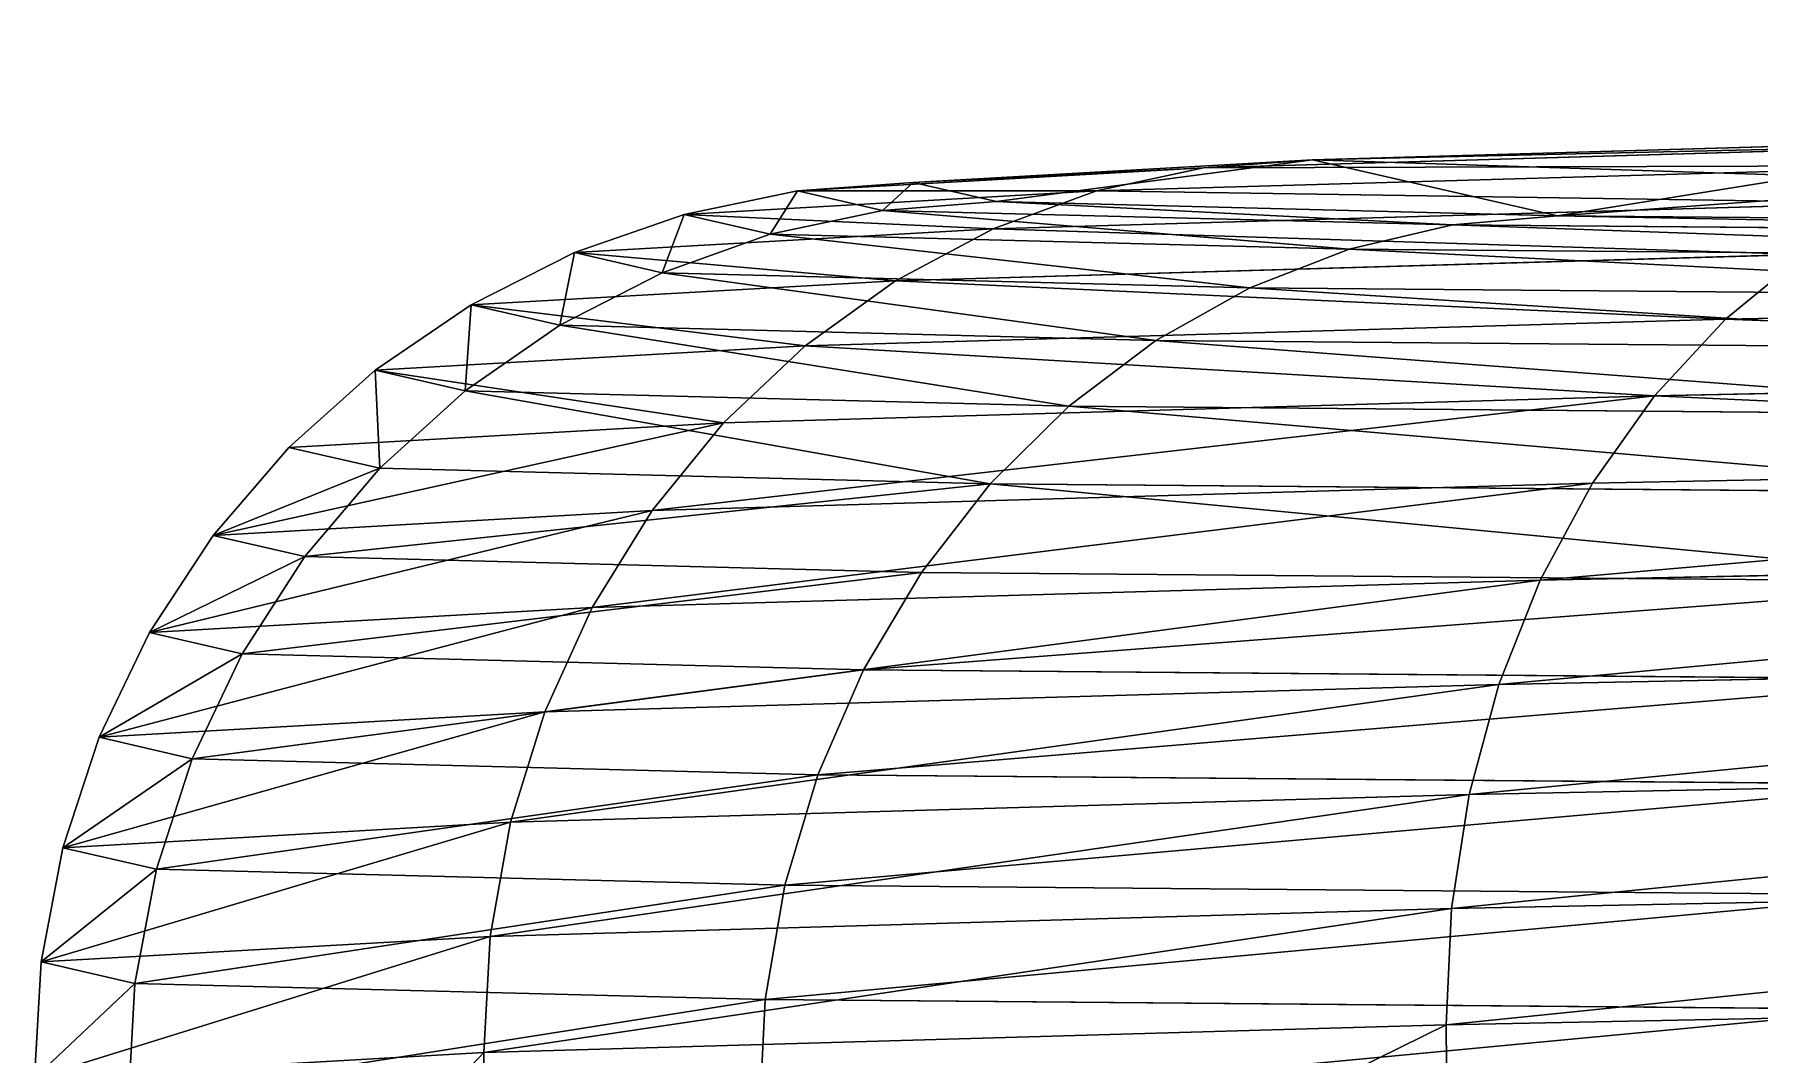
# Model space of a CAD drawing. Header units: millimetres. Extents: x 881.5 to 917.9, y -891.1 to -825.8.
# Drawn here: x 899.439 to 901.379, y -826.914 to -825.767 of the extents above; entities that cross this region are included whole.
import ezdxf

# ---------------------------------------------------------------- set-up
doc = ezdxf.new("R2010")
doc.units = ezdxf.units.MM
doc.layers.get('0').update_dxf_attribs({"true_color": 0xff5454})

msp = doc.modelspace()

# ---------------------------------------------------------------- linework, layer by layer
at = {"extrusion": (-0.008242, 0.999909, 0.010713)}
for p, q in [((901.7311, -825.8883, -2.4125), (900.7536, -825.9166, -0.5287)), ((901.8381, -825.8797, -2.3376), (900.8763, -825.9075, -0.4841)), ((900.8763, -825.9075, -0.4841), (900.427, -825.933, 1.5553)), ((901.6262, -825.9139, -2.4862), (900.6332, -825.9426, -0.5727)), ((900.8763, -825.9075, -0.4841), (900.7536, -825.9166, -0.5287)), ((900.7536, -825.9166, -0.5287), (900.2971, -825.9425, 1.544)), ((900.427, -825.933, 1.5553), (900.2971, -825.9425, 1.544)), ((900.427, -825.933, 1.5553), (900.5209, -825.9546, 3.6415)), ((900.7536, -825.9166, -0.5287), (900.6332, -825.9426, -0.5727)), ((900.2971, -825.9425, 1.544), (900.1695, -825.969, 1.5327)), ((900.6332, -825.9426, -0.5727), (900.1695, -825.969, 1.5327)), ((900.2971, -825.9425, 1.544), (900.3925, -825.9645, 3.6642)), ((900.6332, -825.9426, -0.5727), (900.5171, -825.9851, -0.6153)), ((900.1695, -825.969, 1.5327), (900.0464, -826.0119, 1.5216)), ((900.1695, -825.969, 1.5327), (900.2664, -825.9913, 3.6864)), ((900.3925, -825.9645, 3.6642), (900.2664, -825.9913, 3.6864)), ((900.5209, -825.9546, 3.6415), (900.3925, -825.9645, 3.6642)), ((900.3925, -825.9645, 3.6642), (901.0335, -825.9808, 5.6876)), ((901.5249, -825.956, -2.5575), (900.5171, -825.9851, -0.6153)), ((900.5209, -825.9546, 3.6415), (901.1516, -825.9707, 5.6323)), ((901.1516, -825.9707, 5.6323), (901.0335, -825.9808, 5.6876)), ((901.1516, -825.9707, 5.6323), (902.2761, -825.9803, 7.3922)), ((900.5171, -825.9851, -0.6153), (900.0464, -826.0119, 1.5216)), ((900.2664, -825.9913, 3.6864), (900.1448, -826.0345, 3.7076)), ((900.2664, -825.9913, 3.6864), (900.9175, -826.0079, 5.7416)), ((900.5171, -825.9851, -0.6153), (900.4073, -826.0435, -0.6559)), ((901.0335, -825.9808, 5.6876), (900.9175, -826.0079, 5.7416)), ((901.0335, -825.9808, 5.6876), (902.1763, -825.9906, 7.4761)), ((900.9175, -826.0079, 5.7416), (900.8056, -826.0514, 5.7937)), ((900.9175, -826.0079, 5.7416), (902.0783, -826.0178, 7.5584)), ((900.0464, -826.0119, 1.5216), (899.93, -826.0706, 1.5109)), ((900.0464, -826.0119, 1.5216), (900.1448, -826.0345, 3.7076)), ((901.4292, -826.014, -2.6253), (900.4073, -826.0435, -0.6559)), ((901.4292, -826.014, -2.6253), (901.3407, -826.0867, -2.6884)), ((900.4073, -826.0435, -0.6559), (899.93, -826.0706, 1.5109)), ((900.1448, -826.0345, 3.7076), (900.0298, -826.0936, 3.7275)), ((900.1448, -826.0345, 3.7076), (900.8056, -826.0514, 5.7937)), ((900.4073, -826.0435, -0.6559), (900.3057, -826.1166, -0.6938)), ((900.8056, -826.0514, 5.7937), (900.6999, -826.1107, 5.8428)), ((900.8056, -826.0514, 5.7937), (901.9839, -826.0615, 7.6377)), ((902.8567, -826.0564, -4.3471), (901.3407, -826.0867, -2.6884)), ((899.93, -826.0706, 1.5109), (899.8222, -826.1441, 1.5008)), ((899.93, -826.0706, 1.5109), (900.0298, -826.0936, 3.7275)), ((901.3407, -826.0867, -2.6884), (900.3057, -826.1166, -0.6938)), ((901.3407, -826.0867, -2.6884), (901.2607, -826.173, -2.7456)), ((900.0298, -826.0936, 3.7275), (899.9233, -826.1673, 3.7457)), ((900.0298, -826.0936, 3.7275), (900.6999, -826.1107, 5.8428)), ((900.3057, -826.1166, -0.6938), (899.8222, -826.1441, 1.5008)), ((900.3057, -826.1166, -0.6938), (900.2139, -826.2032, -0.7282)), ((900.6999, -826.1107, 5.8428), (900.602, -826.1847, 5.8881)), ((900.6999, -826.1107, 5.8428), (901.8946, -826.1209, 7.7126)), ((899.8222, -826.1441, 1.5008), (899.725, -826.231, 1.4914)), ((899.8222, -826.1441, 1.5008), (899.9233, -826.1673, 3.7457)), ((902.794, -826.1424, -4.4233), (901.2607, -826.173, -2.7456)), ((899.9233, -826.1673, 3.7457), (899.8272, -826.2545, 3.762)), ((899.9233, -826.1673, 3.7457), (900.602, -826.1847, 5.8881)), ((901.2607, -826.173, -2.7456), (900.2139, -826.2032, -0.7282)), ((900.602, -826.1847, 5.8881), (900.5136, -826.2721, 5.9288)), ((900.602, -826.1847, 5.8881), (901.812, -826.195, 7.7818)), ((901.2607, -826.173, -2.7456), (901.1908, -826.2714, -2.796)), ((900.2139, -826.2032, -0.7282), (899.725, -826.231, 1.4914)), ((900.2139, -826.2032, -0.7282), (900.1337, -826.3019, -0.7587)), ((899.725, -826.231, 1.4914), (899.6399, -826.33, 1.483)), ((899.725, -826.231, 1.4914), (899.8272, -826.2545, 3.762)), ((902.7393, -826.2405, -4.4903), (901.1908, -826.2714, -2.796)), ((899.8272, -826.2545, 3.762), (899.7431, -826.3537, 3.776)), ((899.8272, -826.2545, 3.762), (900.5136, -826.2721, 5.9288)), ((901.1908, -826.2714, -2.796), (900.1337, -826.3019, -0.7587)), ((900.5136, -826.2721, 5.9288), (900.4363, -826.3715, 5.9643)), ((900.5136, -826.2721, 5.9288), (901.7374, -826.2825, 7.8442)), ((901.1908, -826.2714, -2.796), (901.1321, -826.3802, -2.8388)), ((900.1337, -826.3019, -0.7587), (899.6399, -826.33, 1.483)), ((900.1337, -826.3019, -0.7587), (900.0662, -826.411, -0.7846)), ((899.6399, -826.33, 1.483), (899.5684, -826.4393, 1.4755)), ((899.6399, -826.33, 1.483), (899.7431, -826.3537, 3.776)), ((899.7431, -826.3537, 3.776), (899.6724, -826.4632, 3.7876)), ((899.7431, -826.3537, 3.776), (900.4363, -826.3715, 5.9643)), ((902.6934, -826.349, -4.5471), (901.1321, -826.3802, -2.8388)), ((900.4363, -826.3715, 5.9643), (900.3714, -826.4811, 5.9939)), ((900.4363, -826.3715, 5.9643), (901.6722, -826.382, 7.8987)), ((901.1321, -826.3802, -2.8388), (900.0662, -826.411, -0.7846)), ((901.1321, -826.3802, -2.8388), (901.0857, -826.4975, -2.8732)), ((900.0662, -826.411, -0.7846), (899.5684, -826.4393, 1.4755)), ((900.0662, -826.411, -0.7846), (900.0128, -826.5285, -0.8056)), ((899.5684, -826.4393, 1.4755), (899.5117, -826.557, 1.4693)), ((899.5684, -826.4393, 1.4755), (899.6724, -826.4632, 3.7876)), ((899.6724, -826.4632, 3.7876), (899.6164, -826.5811, 3.7964)), ((899.6724, -826.4632, 3.7876), (900.3714, -826.4811, 5.9939)), ((902.6572, -826.4661, -4.5926), (901.0857, -826.4975, -2.8732)), ((900.3714, -826.4811, 5.9939), (900.3199, -826.5991, 6.0172)), ((900.3714, -826.4811, 5.9939), (901.6175, -826.4917, 7.9443)), ((901.0857, -826.4975, -2.8732), (900.0128, -826.5285, -0.8056)), ((901.0857, -826.4975, -2.8732), (901.0522, -826.6214, -2.8986)), ((900.0128, -826.5285, -0.8056), (899.5117, -826.557, 1.4693)), ((900.0128, -826.5285, -0.8056), (899.9743, -826.6525, -0.8212)), ((899.5117, -826.557, 1.4693), (899.4708, -826.6812, 1.4644)), ((899.5117, -826.557, 1.4693), (899.6164, -826.5811, 3.7964)), ((899.6164, -826.5811, 3.7964), (899.5761, -826.7054, 3.8025)), ((899.6164, -826.5811, 3.7964), (900.3199, -826.5991, 6.0172)), ((902.6311, -826.5899, -4.6261), (901.0522, -826.6214, -2.8986)), ((900.3199, -826.5991, 6.0172), (900.2829, -826.7234, 6.0337)), ((900.3199, -826.5991, 6.0172), (901.5742, -826.6098, 7.9803)), ((901.0522, -826.6214, -2.8986), (899.9743, -826.6525, -0.8212)), ((901.0522, -826.6214, -2.8986), (901.0324, -826.7497, -2.9146)), ((899.9743, -826.6525, -0.8212), (899.4708, -826.6812, 1.4644)), ((899.9743, -826.6525, -0.8212), (899.9514, -826.7809, -0.8313)), ((899.4708, -826.6812, 1.4644), (899.4465, -826.8096, 1.4608)), ((899.4708, -826.6812, 1.4644), (899.5761, -826.7054, 3.8025)), ((899.5761, -826.7054, 3.8025), (899.552, -826.8339, 3.8056)), ((899.5761, -826.7054, 3.8025), (900.2829, -826.7234, 6.0337)), ((900.2829, -826.7234, 6.0337), (900.2608, -826.852, 6.0431)), ((900.2829, -826.7234, 6.0337), (901.5431, -826.7342, 8.006)), ((902.6157, -826.7181, -4.647), (901.0324, -826.7497, -2.9146)), ((901.0324, -826.7497, -2.9146), (899.9514, -826.7809, -0.8313)), ((901.0324, -826.7497, -2.9146), (901.0264, -826.8802, -2.9209)), ((899.9514, -826.7809, -0.8313), (899.4465, -826.8096, 1.4608)), ((899.9514, -826.7809, -0.8313), (899.9444, -826.9115, -0.8356)), ((899.4465, -826.8096, 1.4608), (899.439, -826.9402, 1.4587)), ((899.4465, -826.8096, 1.4608), (899.552, -826.8339, 3.8056)), ((899.552, -826.8339, 3.8056), (899.5447, -826.9645, 3.8056)), ((899.552, -826.8339, 3.8056), (900.2608, -826.852, 6.0431)), ((900.2608, -826.852, 6.0431), (900.2541, -826.9826, 6.0454)), ((900.2608, -826.852, 6.0431), (901.5246, -826.8628, 8.0211)), ((902.6113, -826.8486, -4.655), (901.0264, -826.8802, -2.9209)), ((901.0264, -826.8802, -2.9209), (899.9444, -826.9115, -0.8356)), ((901.0305, -827.3802, -2.9262), (901.0264, -826.8802, -2.9209)), ((899.9444, -826.9115, -0.8356), (899.439, -826.9402, 1.4587)), ((899.9485, -827.4114, -0.841), (899.9444, -826.9115, -0.8356))]:
    msp.add_line(p, q, dxfattribs=at)

# ---------------------------------------------------------------- meshes
at = {"color": 160, "true_color": 0x3232ff}
mesh = msp.add_polyface(dxfattribs=at)
corners = [(900.5209, -825.9546, 3.6415), (900.8763, -825.9075, -0.4841), (900.427, -825.933, 1.5553), (901.1516, -825.9707, 5.6323), (901.4319, -825.9257, 1.6419), (901.514, -825.9445, 3.4651), (902.2761, -825.9803, 7.3922), (902.0651, -825.9586, 5.2049), (903.0478, -825.967, 6.7429), (903.8177, -825.9827, 8.8011), (904.395, -825.9691, 7.9742), (905.6713, -825.9777, 9.763), (906.015, -825.9647, 8.8148), (907.7108, -825.9657, 10.2124), (907.7973, -825.9543, 9.2076), (909.797, -825.9475, 10.1187), (909.6205, -825.9383, 9.1257), (911.3604, -825.9181, 8.5747), (911.7879, -825.9244, 9.4882), (912.8983, -825.8949, 7.5922), (913.5477, -825.8978, 8.364), (914.1295, -825.8703, 6.2451), (914.9564, -825.8697, 6.8225), (914.97, -825.846, 4.6252), (915.3626, -825.8237, 2.843), (915.9182, -825.8419, 4.969), (901.8381, -825.8797, -2.3376), (901.8245, -825.9033, -0.1403), (903.2469, -825.8516, -3.8791), (902.6651, -825.879, -1.7602), (903.8962, -825.8545, -3.1073), (905.0066, -825.825, -5.0033), (905.4341, -825.8313, -4.0898), (906.9975, -825.8018, -5.6338), (907.174, -825.811, -4.6408), (909.0837, -825.7836, -5.7275), (908.9972, -825.7951, -4.7227), (910.7795, -825.7846, -4.3299), (911.1232, -825.7716, -5.2781), (912.3995, -825.7803, -3.4893), (912.9769, -825.7667, -4.3162), (913.7467, -825.7824, -2.258), (914.5185, -825.7691, -2.9073), (914.7294, -825.7907, -0.7201), (915.6429, -825.7786, -1.1475), (915.2805, -825.8048, 1.0198), (916.2736, -825.7948, 0.8434), (916.3675, -825.8163, 2.9296)]
mesh.append_faces([[corners[k] for k in face] for face in [(0, 1, 2), (46, 25, 47)]], dxfattribs={"vtx0": -1, "color": 160})
mesh.append_faces([[corners[k] for k in face] for face in [(4, 3, 5), (5, 6, 7), (7, 6, 8), (8, 9, 10), (10, 11, 12), (12, 13, 14), (14, 15, 16), (16, 15, 17), (17, 18, 19), (19, 20, 21), (21, 22, 23), (23, 22, 24), (26, 27, 28), (28, 30, 31), (31, 32, 33), (33, 34, 35), (35, 37, 38), (38, 39, 40), (40, 41, 42), (42, 43, 44), (44, 24, 46)]], dxfattribs={"vtx0": -1, "vtx1": -1, "color": 160})
mesh.append_faces([[corners[k] for k in face] for face in [(1, 3, 4), (46, 24, 25)]], dxfattribs={"vtx0": -1, "vtx1": -1, "vtx2": -1, "color": 160})
mesh.append_faces([[corners[k] for k in face] for face in [(1, 0, 3), (5, 3, 6), (8, 6, 9), (10, 9, 11), (12, 11, 13), (14, 13, 15), (17, 15, 18), (19, 18, 20), (21, 20, 22), (24, 22, 25), (4, 26, 1), (26, 4, 27), (28, 27, 29), (28, 29, 30), (31, 30, 32), (33, 32, 34), (35, 34, 36), (35, 36, 37), (38, 37, 39), (40, 39, 41), (42, 41, 43), (44, 43, 45), (44, 45, 24)]], dxfattribs={"vtx0": -1, "vtx2": -1, "color": 160})
mesh = msp.add_polyface(dxfattribs=at)
corners = [(900.7536, -825.9166, -0.5287), (901.6262, -825.9139, -2.4862), (900.6332, -825.9426, -0.5727), (901.7311, -825.8883, -2.4125)]
mesh.append_faces([[corners[k] for k in face] for face in [(0, 1, 2), (1, 0, 3)]], dxfattribs={"vtx0": -1, "color": 160})
mesh = msp.add_polyface(dxfattribs=at)
corners = [(900.8763, -825.9075, -0.4841), (901.7311, -825.8883, -2.4125), (900.7536, -825.9166, -0.5287), (901.8381, -825.8797, -2.3376)]
mesh.append_faces([[corners[k] for k in face] for face in [(0, 1, 2), (1, 0, 3)]], dxfattribs={"vtx0": -1, "color": 160})
mesh = msp.add_polyface(dxfattribs=at)
corners = [(900.427, -825.933, 1.5553), (900.7536, -825.9166, -0.5287), (900.2971, -825.9425, 1.544), (900.8763, -825.9075, -0.4841)]
mesh.append_faces([[corners[k] for k in face] for face in [(0, 1, 2), (1, 0, 3)]], dxfattribs={"vtx0": -1, "color": 160})
mesh = msp.add_polyface(dxfattribs=at)
corners = [(900.6332, -825.9426, -0.5727), (901.5249, -825.956, -2.5575), (900.5171, -825.9851, -0.6153), (901.6262, -825.9139, -2.4862)]
mesh.append_faces([[corners[k] for k in face] for face in [(0, 1, 2), (1, 0, 3)]], dxfattribs={"vtx0": -1, "color": 160})
mesh = msp.add_polyface(dxfattribs=at)
corners = [(900.2971, -825.9425, 1.544), (900.6332, -825.9426, -0.5727), (900.1695, -825.969, 1.5327), (900.7536, -825.9166, -0.5287)]
mesh.append_faces([[corners[k] for k in face] for face in [(0, 1, 2), (1, 0, 3)]], dxfattribs={"vtx0": -1, "color": 160})
mesh = msp.add_polyface(dxfattribs=at)
corners = [(900.3925, -825.9645, 3.6642), (900.427, -825.933, 1.5553), (900.2971, -825.9425, 1.544), (900.5209, -825.9546, 3.6415)]
mesh.append_faces([[corners[k] for k in face] for face in [(0, 1, 2), (1, 0, 3)]], dxfattribs={"vtx0": -1, "color": 160})
mesh = msp.add_polyface(dxfattribs=at)
corners = [(900.1695, -825.969, 1.5327), (900.5171, -825.9851, -0.6153), (900.0464, -826.0119, 1.5216), (900.6332, -825.9426, -0.5727)]
mesh.append_faces([[corners[k] for k in face] for face in [(0, 1, 2), (1, 0, 3)]], dxfattribs={"vtx0": -1, "color": 160})
mesh = msp.add_polyface(dxfattribs=at)
corners = [(900.2664, -825.9913, 3.6864), (900.2971, -825.9425, 1.544), (900.1695, -825.969, 1.5327), (900.3925, -825.9645, 3.6642)]
mesh.append_faces([[corners[k] for k in face] for face in [(0, 1, 2), (1, 0, 3)]], dxfattribs={"vtx0": -1, "color": 160})
mesh = msp.add_polyface(dxfattribs=at)
corners = [(900.1448, -826.0345, 3.7076), (900.1695, -825.969, 1.5327), (900.0464, -826.0119, 1.5216), (900.2664, -825.9913, 3.6864)]
mesh.append_faces([[corners[k] for k in face] for face in [(0, 1, 2), (1, 0, 3)]], dxfattribs={"vtx0": -1, "color": 160})
mesh = msp.add_polyface(dxfattribs=at)
corners = [(900.9175, -826.0079, 5.7416), (900.3925, -825.9645, 3.6642), (900.2664, -825.9913, 3.6864), (901.0335, -825.9808, 5.6876)]
mesh.append_faces([[corners[k] for k in face] for face in [(0, 1, 2), (1, 0, 3)]], dxfattribs={"vtx0": -1, "color": 160})
mesh = msp.add_polyface(dxfattribs=at)
corners = [(901.0335, -825.9808, 5.6876), (900.5209, -825.9546, 3.6415), (900.3925, -825.9645, 3.6642), (901.1516, -825.9707, 5.6323)]
mesh.append_faces([[corners[k] for k in face] for face in [(0, 1, 2), (1, 0, 3)]], dxfattribs={"vtx0": -1, "color": 160})
mesh = msp.add_polyface(dxfattribs=at)
corners = [(900.5171, -825.9851, -0.6153), (901.4292, -826.014, -2.6253), (900.4073, -826.0435, -0.6559), (901.5249, -825.956, -2.5575)]
mesh.append_faces([[corners[k] for k in face] for face in [(0, 1, 2), (1, 0, 3)]], dxfattribs={"vtx0": -1, "color": 160})
mesh = msp.add_polyface(dxfattribs=at)
corners = [(902.1763, -825.9906, 7.4761), (901.1516, -825.9707, 5.6323), (901.0335, -825.9808, 5.6876), (902.2761, -825.9803, 7.3922)]
mesh.append_faces([[corners[k] for k in face] for face in [(0, 1, 2), (1, 0, 3)]], dxfattribs={"vtx0": -1, "color": 160})
mesh = msp.add_polyface(dxfattribs=at)
corners = [(900.0464, -826.0119, 1.5216), (900.4073, -826.0435, -0.6559), (899.93, -826.0706, 1.5109), (900.5171, -825.9851, -0.6153)]
mesh.append_faces([[corners[k] for k in face] for face in [(0, 1, 2), (1, 0, 3)]], dxfattribs={"vtx0": -1, "color": 160})
mesh = msp.add_polyface(dxfattribs=at)
corners = [(900.8056, -826.0514, 5.7937), (900.2664, -825.9913, 3.6864), (900.1448, -826.0345, 3.7076), (900.9175, -826.0079, 5.7416)]
mesh.append_faces([[corners[k] for k in face] for face in [(0, 1, 2), (1, 0, 3)]], dxfattribs={"vtx0": -1, "color": 160})
mesh = msp.add_polyface(dxfattribs=at)
corners = [(902.0783, -826.0178, 7.5584), (901.0335, -825.9808, 5.6876), (900.9175, -826.0079, 5.7416), (902.1763, -825.9906, 7.4761)]
mesh.append_faces([[corners[k] for k in face] for face in [(0, 1, 2), (1, 0, 3)]], dxfattribs={"vtx0": -1, "color": 160})
mesh = msp.add_polyface(dxfattribs=at)
corners = [(901.4292, -826.014, -2.6253), (902.8567, -826.0564, -4.3471), (901.3407, -826.0867, -2.6884), (902.9261, -825.9841, -4.2631)]
mesh.append_faces([[corners[k] for k in face] for face in [(0, 1, 2), (1, 0, 3)]], dxfattribs={"vtx0": -1, "color": 160})
mesh = msp.add_polyface(dxfattribs=at)
corners = [(901.9839, -826.0615, 7.6377), (900.9175, -826.0079, 5.7416), (900.8056, -826.0514, 5.7937), (902.0783, -826.0178, 7.5584)]
mesh.append_faces([[corners[k] for k in face] for face in [(0, 1, 2), (1, 0, 3)]], dxfattribs={"vtx0": -1, "color": 160})
mesh = msp.add_polyface(dxfattribs=at)
corners = [(900.0298, -826.0936, 3.7275), (900.0464, -826.0119, 1.5216), (899.93, -826.0706, 1.5109), (900.1448, -826.0345, 3.7076)]
mesh.append_faces([[corners[k] for k in face] for face in [(0, 1, 2), (1, 0, 3)]], dxfattribs={"vtx0": -1, "color": 160})
mesh = msp.add_polyface(dxfattribs=at)
corners = [(900.4073, -826.0435, -0.6559), (901.3407, -826.0867, -2.6884), (900.3057, -826.1166, -0.6938), (901.4292, -826.014, -2.6253)]
mesh.append_faces([[corners[k] for k in face] for face in [(0, 1, 2), (1, 0, 3)]], dxfattribs={"vtx0": -1, "color": 160})
mesh = msp.add_polyface(dxfattribs=at)
corners = [(899.93, -826.0706, 1.5109), (900.3057, -826.1166, -0.6938), (899.8222, -826.1441, 1.5008), (900.4073, -826.0435, -0.6559)]
mesh.append_faces([[corners[k] for k in face] for face in [(0, 1, 2), (1, 0, 3)]], dxfattribs={"vtx0": -1, "color": 160})
mesh = msp.add_polyface(dxfattribs=at)
corners = [(900.6999, -826.1107, 5.8428), (900.1448, -826.0345, 3.7076), (900.0298, -826.0936, 3.7275), (900.8056, -826.0514, 5.7937)]
mesh.append_faces([[corners[k] for k in face] for face in [(0, 1, 2), (1, 0, 3)]], dxfattribs={"vtx0": -1, "color": 160})
mesh = msp.add_polyface(dxfattribs=at)
corners = [(901.8946, -826.1209, 7.7126), (900.8056, -826.0514, 5.7937), (900.6999, -826.1107, 5.8428), (901.9839, -826.0615, 7.6377)]
mesh.append_faces([[corners[k] for k in face] for face in [(0, 1, 2), (1, 0, 3)]], dxfattribs={"vtx0": -1, "color": 160})
mesh = msp.add_polyface(dxfattribs=at)
corners = [(901.3407, -826.0867, -2.6884), (902.794, -826.1424, -4.4233), (901.2607, -826.173, -2.7456), (902.8567, -826.0564, -4.3471)]
mesh.append_faces([[corners[k] for k in face] for face in [(0, 1, 2), (1, 0, 3)]], dxfattribs={"vtx0": -1, "color": 160})
mesh = msp.add_polyface(dxfattribs=at)
corners = [(899.9233, -826.1673, 3.7457), (899.93, -826.0706, 1.5109), (899.8222, -826.1441, 1.5008), (900.0298, -826.0936, 3.7275)]
mesh.append_faces([[corners[k] for k in face] for face in [(0, 1, 2), (1, 0, 3)]], dxfattribs={"vtx0": -1, "color": 160})
mesh = msp.add_polyface(dxfattribs=at)
corners = [(900.3057, -826.1166, -0.6938), (901.2607, -826.173, -2.7456), (900.2139, -826.2032, -0.7282), (901.3407, -826.0867, -2.6884)]
mesh.append_faces([[corners[k] for k in face] for face in [(0, 1, 2), (1, 0, 3)]], dxfattribs={"vtx0": -1, "color": 160})
mesh = msp.add_polyface(dxfattribs=at)
corners = [(900.602, -826.1847, 5.8881), (900.0298, -826.0936, 3.7275), (899.9233, -826.1673, 3.7457), (900.6999, -826.1107, 5.8428)]
mesh.append_faces([[corners[k] for k in face] for face in [(0, 1, 2), (1, 0, 3)]], dxfattribs={"vtx0": -1, "color": 160})
mesh = msp.add_polyface(dxfattribs=at)
corners = [(899.8222, -826.1441, 1.5008), (900.2139, -826.2032, -0.7282), (899.725, -826.231, 1.4914), (900.3057, -826.1166, -0.6938)]
mesh.append_faces([[corners[k] for k in face] for face in [(0, 1, 2), (1, 0, 3)]], dxfattribs={"vtx0": -1, "color": 160})
mesh = msp.add_polyface(dxfattribs=at)
corners = [(901.812, -826.195, 7.7818), (900.6999, -826.1107, 5.8428), (900.602, -826.1847, 5.8881), (901.8946, -826.1209, 7.7126)]
mesh.append_faces([[corners[k] for k in face] for face in [(0, 1, 2), (1, 0, 3)]], dxfattribs={"vtx0": -1, "color": 160})
mesh = msp.add_polyface(dxfattribs=at)
corners = [(899.8272, -826.2545, 3.762), (899.8222, -826.1441, 1.5008), (899.725, -826.231, 1.4914), (899.9233, -826.1673, 3.7457)]
mesh.append_faces([[corners[k] for k in face] for face in [(0, 1, 2), (1, 0, 3)]], dxfattribs={"vtx0": -1, "color": 160})
mesh = msp.add_polyface(dxfattribs=at)
corners = [(901.2607, -826.173, -2.7456), (902.7393, -826.2405, -4.4903), (901.1908, -826.2714, -2.796), (902.794, -826.1424, -4.4233)]
mesh.append_faces([[corners[k] for k in face] for face in [(0, 1, 2), (1, 0, 3)]], dxfattribs={"vtx0": -1, "color": 160})
mesh = msp.add_polyface(dxfattribs=at)
corners = [(900.5136, -826.2721, 5.9288), (899.9233, -826.1673, 3.7457), (899.8272, -826.2545, 3.762), (900.602, -826.1847, 5.8881)]
mesh.append_faces([[corners[k] for k in face] for face in [(0, 1, 2), (1, 0, 3)]], dxfattribs={"vtx0": -1, "color": 160})
mesh = msp.add_polyface(dxfattribs=at)
corners = [(901.2607, -826.173, -2.7456), (900.1337, -826.3019, -0.7587), (900.2139, -826.2032, -0.7282), (901.1908, -826.2714, -2.796)]
mesh.append_faces([[corners[k] for k in face] for face in [(0, 1, 2), (1, 0, 3)]], dxfattribs={"vtx0": -1, "color": 160})
mesh = msp.add_polyface(dxfattribs=at)
corners = [(901.7374, -826.2825, 7.8442), (900.602, -826.1847, 5.8881), (900.5136, -826.2721, 5.9288), (901.812, -826.195, 7.7818)]
mesh.append_faces([[corners[k] for k in face] for face in [(0, 1, 2), (1, 0, 3)]], dxfattribs={"vtx0": -1, "color": 160})
mesh = msp.add_polyface(dxfattribs=at)
corners = [(900.2139, -826.2032, -0.7282), (899.6399, -826.33, 1.483), (899.725, -826.231, 1.4914), (900.1337, -826.3019, -0.7587)]
mesh.append_faces([[corners[k] for k in face] for face in [(0, 1, 2), (1, 0, 3)]], dxfattribs={"vtx0": -1, "color": 160})
mesh = msp.add_polyface(dxfattribs=at)
corners = [(899.8272, -826.2545, 3.762), (899.6399, -826.33, 1.483), (899.7431, -826.3537, 3.776), (899.725, -826.231, 1.4914)]
mesh.append_faces([[corners[k] for k in face] for face in [(0, 1, 2), (1, 0, 3)]], dxfattribs={"vtx0": -1, "color": 160})
mesh = msp.add_polyface(dxfattribs=at)
corners = [(902.7393, -826.2405, -4.4903), (901.1321, -826.3802, -2.8388), (901.1908, -826.2714, -2.796), (902.6934, -826.349, -4.5471)]
mesh.append_faces([[corners[k] for k in face] for face in [(0, 1, 2), (1, 0, 3)]], dxfattribs={"vtx0": -1, "color": 160})
mesh = msp.add_polyface(dxfattribs=at)
corners = [(900.5136, -826.2721, 5.9288), (899.7431, -826.3537, 3.776), (900.4363, -826.3715, 5.9643), (899.8272, -826.2545, 3.762)]
mesh.append_faces([[corners[k] for k in face] for face in [(0, 1, 2), (1, 0, 3)]], dxfattribs={"vtx0": -1, "color": 160})
mesh = msp.add_polyface(dxfattribs=at)
corners = [(901.1908, -826.2714, -2.796), (900.0662, -826.411, -0.7846), (900.1337, -826.3019, -0.7587), (901.1321, -826.3802, -2.8388)]
mesh.append_faces([[corners[k] for k in face] for face in [(0, 1, 2), (1, 0, 3)]], dxfattribs={"vtx0": -1, "color": 160})
mesh = msp.add_polyface(dxfattribs=at)
corners = [(901.6722, -826.382, 7.8987), (900.5136, -826.2721, 5.9288), (900.4363, -826.3715, 5.9643), (901.7374, -826.2825, 7.8442)]
mesh.append_faces([[corners[k] for k in face] for face in [(0, 1, 2), (1, 0, 3)]], dxfattribs={"vtx0": -1, "color": 160})
mesh = msp.add_polyface(dxfattribs=at)
corners = [(900.1337, -826.3019, -0.7587), (899.5684, -826.4393, 1.4755), (899.6399, -826.33, 1.483), (900.0662, -826.411, -0.7846)]
mesh.append_faces([[corners[k] for k in face] for face in [(0, 1, 2), (1, 0, 3)]], dxfattribs={"vtx0": -1, "color": 160})
mesh = msp.add_polyface(dxfattribs=at)
corners = [(899.7431, -826.3537, 3.776), (899.5684, -826.4393, 1.4755), (899.6724, -826.4632, 3.7876), (899.6399, -826.33, 1.483)]
mesh.append_faces([[corners[k] for k in face] for face in [(0, 1, 2), (1, 0, 3)]], dxfattribs={"vtx0": -1, "color": 160})
mesh = msp.add_polyface(dxfattribs=at)
corners = [(900.4363, -826.3715, 5.9643), (899.6724, -826.4632, 3.7876), (900.3714, -826.4811, 5.9939), (899.7431, -826.3537, 3.776)]
mesh.append_faces([[corners[k] for k in face] for face in [(0, 1, 2), (1, 0, 3)]], dxfattribs={"vtx0": -1, "color": 160})
mesh = msp.add_polyface(dxfattribs=at)
corners = [(902.6934, -826.349, -4.5471), (901.0857, -826.4975, -2.8732), (901.1321, -826.3802, -2.8388), (902.6572, -826.4661, -4.5926)]
mesh.append_faces([[corners[k] for k in face] for face in [(0, 1, 2), (1, 0, 3)]], dxfattribs={"vtx0": -1, "color": 160})
mesh = msp.add_polyface(dxfattribs=at)
corners = [(901.6722, -826.382, 7.8987), (900.3714, -826.4811, 5.9939), (901.6175, -826.4917, 7.9443), (900.4363, -826.3715, 5.9643)]
mesh.append_faces([[corners[k] for k in face] for face in [(0, 1, 2), (1, 0, 3)]], dxfattribs={"vtx0": -1, "color": 160})
mesh = msp.add_polyface(dxfattribs=at)
corners = [(901.1321, -826.3802, -2.8388), (900.0128, -826.5285, -0.8056), (900.0662, -826.411, -0.7846), (901.0857, -826.4975, -2.8732)]
mesh.append_faces([[corners[k] for k in face] for face in [(0, 1, 2), (1, 0, 3)]], dxfattribs={"vtx0": -1, "color": 160})
mesh = msp.add_polyface(dxfattribs=at)
corners = [(900.0662, -826.411, -0.7846), (899.5117, -826.557, 1.4693), (899.5684, -826.4393, 1.4755), (900.0128, -826.5285, -0.8056)]
mesh.append_faces([[corners[k] for k in face] for face in [(0, 1, 2), (1, 0, 3)]], dxfattribs={"vtx0": -1, "color": 160})
mesh = msp.add_polyface(dxfattribs=at)
corners = [(899.6724, -826.4632, 3.7876), (899.5117, -826.557, 1.4693), (899.6164, -826.5811, 3.7964), (899.5684, -826.4393, 1.4755)]
mesh.append_faces([[corners[k] for k in face] for face in [(0, 1, 2), (1, 0, 3)]], dxfattribs={"vtx0": -1, "color": 160})
mesh = msp.add_polyface(dxfattribs=at)
corners = [(900.3714, -826.4811, 5.9939), (899.6164, -826.5811, 3.7964), (900.3199, -826.5991, 6.0172), (899.6724, -826.4632, 3.7876)]
mesh.append_faces([[corners[k] for k in face] for face in [(0, 1, 2), (1, 0, 3)]], dxfattribs={"vtx0": -1, "color": 160})
mesh = msp.add_polyface(dxfattribs=at)
corners = [(902.6572, -826.4661, -4.5926), (901.0522, -826.6214, -2.8986), (901.0857, -826.4975, -2.8732), (902.6311, -826.5899, -4.6261)]
mesh.append_faces([[corners[k] for k in face] for face in [(0, 1, 2), (1, 0, 3)]], dxfattribs={"vtx0": -1, "color": 160})
mesh = msp.add_polyface(dxfattribs=at)
corners = [(901.6175, -826.4917, 7.9443), (900.3199, -826.5991, 6.0172), (901.5742, -826.6098, 7.9803), (900.3714, -826.4811, 5.9939)]
mesh.append_faces([[corners[k] for k in face] for face in [(0, 1, 2), (1, 0, 3)]], dxfattribs={"vtx0": -1, "color": 160})
mesh = msp.add_polyface(dxfattribs=at)
corners = [(901.0857, -826.4975, -2.8732), (899.9743, -826.6525, -0.8212), (900.0128, -826.5285, -0.8056), (901.0522, -826.6214, -2.8986)]
mesh.append_faces([[corners[k] for k in face] for face in [(0, 1, 2), (1, 0, 3)]], dxfattribs={"vtx0": -1, "color": 160})
mesh = msp.add_polyface(dxfattribs=at)
corners = [(900.0128, -826.5285, -0.8056), (899.4708, -826.6812, 1.4644), (899.5117, -826.557, 1.4693), (899.9743, -826.6525, -0.8212)]
mesh.append_faces([[corners[k] for k in face] for face in [(0, 1, 2), (1, 0, 3)]], dxfattribs={"vtx0": -1, "color": 160})
mesh = msp.add_polyface(dxfattribs=at)
corners = [(899.6164, -826.5811, 3.7964), (899.4708, -826.6812, 1.4644), (899.5761, -826.7054, 3.8025), (899.5117, -826.557, 1.4693)]
mesh.append_faces([[corners[k] for k in face] for face in [(0, 1, 2), (1, 0, 3)]], dxfattribs={"vtx0": -1, "color": 160})
mesh = msp.add_polyface(dxfattribs=at)
corners = [(900.3199, -826.5991, 6.0172), (899.5761, -826.7054, 3.8025), (900.2829, -826.7234, 6.0337), (899.6164, -826.5811, 3.7964)]
mesh.append_faces([[corners[k] for k in face] for face in [(0, 1, 2), (1, 0, 3)]], dxfattribs={"vtx0": -1, "color": 160})
mesh = msp.add_polyface(dxfattribs=at)
corners = [(902.6311, -826.5899, -4.6261), (901.0324, -826.7497, -2.9146), (901.0522, -826.6214, -2.8986), (902.6157, -826.7181, -4.647)]
mesh.append_faces([[corners[k] for k in face] for face in [(0, 1, 2), (1, 0, 3)]], dxfattribs={"vtx0": -1, "color": 160})
mesh = msp.add_polyface(dxfattribs=at)
corners = [(901.5742, -826.6098, 7.9803), (900.2829, -826.7234, 6.0337), (901.5431, -826.7342, 8.006), (900.3199, -826.5991, 6.0172)]
mesh.append_faces([[corners[k] for k in face] for face in [(0, 1, 2), (1, 0, 3)]], dxfattribs={"vtx0": -1, "color": 160})
mesh = msp.add_polyface(dxfattribs=at)
corners = [(901.0522, -826.6214, -2.8986), (899.9514, -826.7809, -0.8313), (899.9743, -826.6525, -0.8212), (901.0324, -826.7497, -2.9146)]
mesh.append_faces([[corners[k] for k in face] for face in [(0, 1, 2), (1, 0, 3)]], dxfattribs={"vtx0": -1, "color": 160})
mesh = msp.add_polyface(dxfattribs=at)
corners = [(899.9743, -826.6525, -0.8212), (899.4465, -826.8096, 1.4608), (899.4708, -826.6812, 1.4644), (899.9514, -826.7809, -0.8313)]
mesh.append_faces([[corners[k] for k in face] for face in [(0, 1, 2), (1, 0, 3)]], dxfattribs={"vtx0": -1, "color": 160})
mesh = msp.add_polyface(dxfattribs=at)
corners = [(899.5761, -826.7054, 3.8025), (899.4465, -826.8096, 1.4608), (899.552, -826.8339, 3.8056), (899.4708, -826.6812, 1.4644)]
mesh.append_faces([[corners[k] for k in face] for face in [(0, 1, 2), (1, 0, 3)]], dxfattribs={"vtx0": -1, "color": 160})
mesh = msp.add_polyface(dxfattribs=at)
corners = [(900.2829, -826.7234, 6.0337), (899.552, -826.8339, 3.8056), (900.2608, -826.852, 6.0431), (899.5761, -826.7054, 3.8025)]
mesh.append_faces([[corners[k] for k in face] for face in [(0, 1, 2), (1, 0, 3)]], dxfattribs={"vtx0": -1, "color": 160})
mesh = msp.add_polyface(dxfattribs=at)
corners = [(901.5431, -826.7342, 8.006), (900.2608, -826.852, 6.0431), (901.5246, -826.8628, 8.0211), (900.2829, -826.7234, 6.0337)]
mesh.append_faces([[corners[k] for k in face] for face in [(0, 1, 2), (1, 0, 3)]], dxfattribs={"vtx0": -1, "color": 160})
mesh = msp.add_polyface(dxfattribs=at)
corners = [(902.6157, -826.7181, -4.647), (901.0264, -826.8802, -2.9209), (901.0324, -826.7497, -2.9146), (902.6113, -826.8486, -4.655)]
mesh.append_faces([[corners[k] for k in face] for face in [(0, 1, 2), (1, 0, 3)]], dxfattribs={"vtx0": -1, "color": 160})
mesh = msp.add_polyface(dxfattribs=at)
corners = [(901.0324, -826.7497, -2.9146), (899.9444, -826.9115, -0.8356), (899.9514, -826.7809, -0.8313), (901.0264, -826.8802, -2.9209)]
mesh.append_faces([[corners[k] for k in face] for face in [(0, 1, 2), (1, 0, 3)]], dxfattribs={"vtx0": -1, "color": 160})
mesh = msp.add_polyface(dxfattribs=at)
corners = [(899.9514, -826.7809, -0.8313), (899.439, -826.9402, 1.4587), (899.4465, -826.8096, 1.4608), (899.9444, -826.9115, -0.8356)]
mesh.append_faces([[corners[k] for k in face] for face in [(0, 1, 2), (1, 0, 3)]], dxfattribs={"vtx0": -1, "color": 160})
mesh = msp.add_polyface(dxfattribs=at)
corners = [(899.552, -826.8339, 3.8056), (899.439, -826.9402, 1.4587), (899.5447, -826.9645, 3.8056), (899.4465, -826.8096, 1.4608)]
mesh.append_faces([[corners[k] for k in face] for face in [(0, 1, 2), (1, 0, 3)]], dxfattribs={"vtx0": -1, "color": 160})
mesh = msp.add_polyface(dxfattribs=at)
corners = [(900.2608, -826.852, 6.0431), (899.5447, -826.9645, 3.8056), (900.2541, -826.9826, 6.0454), (899.552, -826.8339, 3.8056)]
mesh.append_faces([[corners[k] for k in face] for face in [(0, 1, 2), (1, 0, 3)]], dxfattribs={"vtx0": -1, "color": 160})
mesh = msp.add_polyface(dxfattribs=at)
corners = [(901.5246, -826.8628, 8.0211), (900.2541, -826.9826, 6.0454), (901.5191, -826.9934, 8.0252), (900.2608, -826.852, 6.0431)]
mesh.append_faces([[corners[k] for k in face] for face in [(0, 1, 2), (1, 0, 3)]], dxfattribs={"vtx0": -1, "color": 160})
mesh = msp.add_polyface(dxfattribs=at)
corners = [(902.6113, -826.8486, -4.655), (901.0305, -827.3802, -2.9262), (901.0264, -826.8802, -2.9209), (902.6154, -827.3485, -4.6603)]
mesh.append_faces([[corners[k] for k in face] for face in [(0, 1, 2), (1, 0, 3)]], dxfattribs={"vtx0": -1, "color": 160})
mesh = msp.add_polyface(dxfattribs=at)
corners = [(901.0264, -826.8802, -2.9209), (899.9485, -827.4114, -0.841), (899.9444, -826.9115, -0.8356), (901.0305, -827.3802, -2.9262)]
mesh.append_faces([[corners[k] for k in face] for face in [(0, 1, 2), (1, 0, 3)]], dxfattribs={"vtx0": -1, "color": 160})
mesh = msp.add_polyface(dxfattribs=at)
corners = [(899.9444, -826.9115, -0.8356), (899.4431, -827.4402, 1.4533), (899.439, -826.9402, 1.4587), (899.9485, -827.4114, -0.841)]
mesh.append_faces([[corners[k] for k in face] for face in [(0, 1, 2), (1, 0, 3)]], dxfattribs={"vtx0": -1, "color": 160})

doc.saveas('drawing.dxf')
